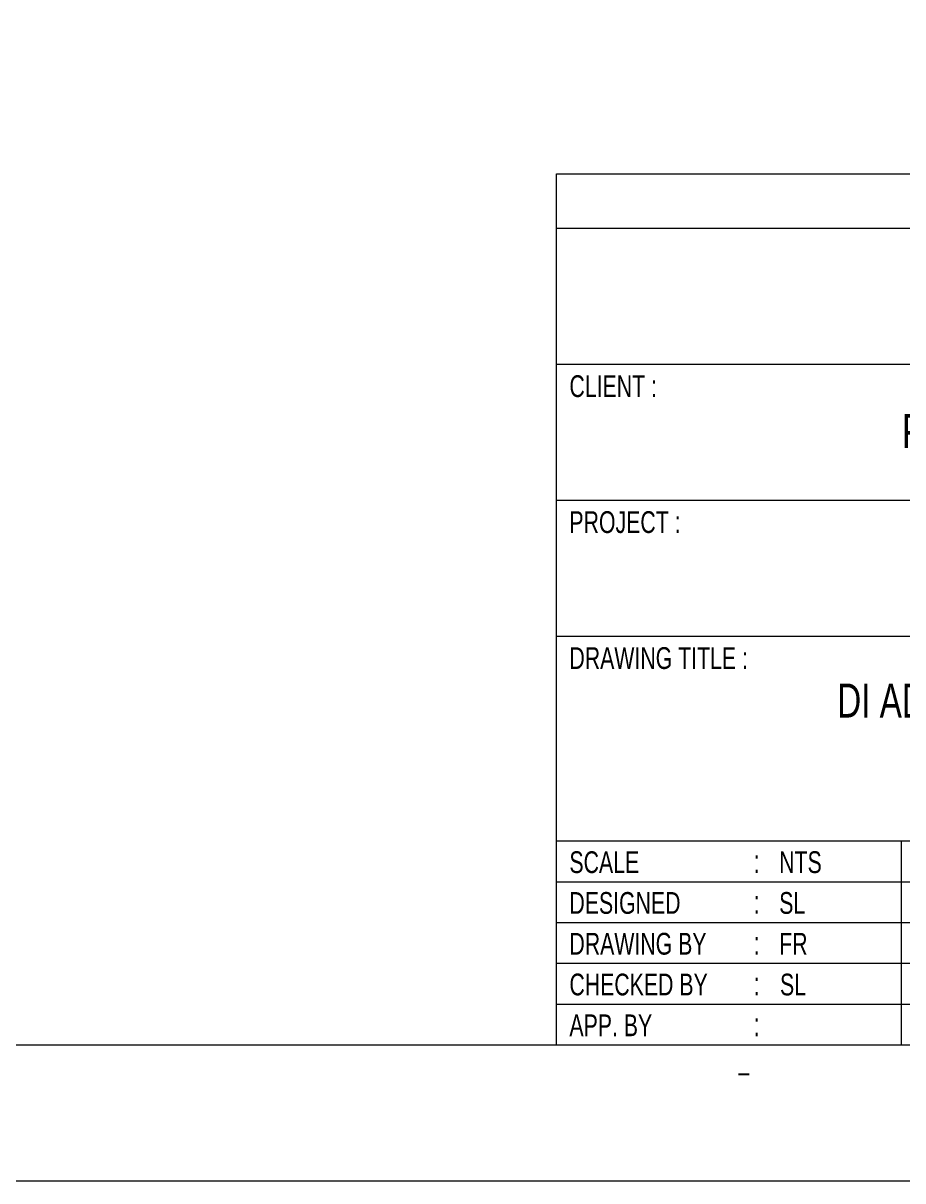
# Model space of a CAD drawing. Header units: centimetres. Extents: x 61 to 574780, y 25 to 618721.
# Drawn here: x 241879 to 263425, y 311873 to 340237 of the extents above; entities that cross this region are included whole.
import ezdxf
from ezdxf.enums import TextEntityAlignment as Align

# ---------------------------------------------------------------- set-up
doc = ezdxf.new("R2010")
doc.units = ezdxf.units.CM
doc.header["$LTSCALE"] = 25.4
doc.linetypes.add('CENTER', pattern=[2, 1.25, -0.25, 0.25, -0.25])
for name, color, linetype in [('1', 7, 'Continuous'), ('Etiket-Line-L', 7, 'Continuous'), ('EtIket-Line-S', 2, 'Continuous'), ('Etiket-Text-List0', 2, 'Continuous'), ('Etiket-Text-List1', 3, 'Continuous'), ('Etiket-Text-List2', 1, 'Continuous')]:
    doc.layers.add(name, color=color, linetype=linetype)
for name, color, linetype, lineweight in [('Center_line', 2, 'CENTER', 5), ('Etiket', 7, 'Continuous', 5), ('Object', 4, 'Continuous', 25)]:
    doc.layers.add(name, color=color, linetype=linetype, lineweight=lineweight)
doc.styles.add('DIM', font='romans', dxfattribs={"height": 6.096})
doc.styles.get("Standard").update_dxf_attribs({"font": 'Arial.ttf', "height": 25.4})

# ---------------------------------------------------------------- blocks, each defined once
blk = doc.blocks.new('x5 Out Line')
at = {"lineweight": 15}
blk.add_lwpolyline([(395.797, 9.654), (395.797, 277.058), (9.654, 277.058), (9.654, 9.654)], close=True, dxfattribs=at)
at = {"layer": 'EtIket-Line-S', "lineweight": 9, "ltscale": 0.5}
blk.add_lwpolyline([(0, 0), (405.451, 0), (405.451, 286.712), (0, 286.712)], close=True, dxfattribs=at)
blk = doc.blocks.new('A$C6CDB76E5')
at = {"lineweight": 15}
for p, q in [((-196.16, 0), (-196.16, 157.09)), ((-196.16, 157.09), (0, 157.09)), ((0, 0), (0, 157.09)), ((-196.16, 147.28), (0, 147.28)), ((-196.16, 122.76), (0, 122.76)), ((-196.16, 98.24), (0, 98.24)), ((-196.16, 73.72), (0, 73.72)), ((-196.16, 36.78), (0, 36.78)), ((-133.95, 0), (-133.95, 36.78)), ((-105.95, 0), (-105.95, 36.78)), ((-18.07, 0), (-18.07, 36.78)), ((-196.16, 29.42), (0, 29.42)), ((-196.16, 22.07), (-105.95, 22.07)), ((-196.16, 14.71), (-105.95, 14.71)), ((-18.07, 14.71), (0, 14.71)), ((-196.16, 7.36), (-105.95, 7.36))]:
    blk.add_line(p, q, dxfattribs=at)
at = {"layer": 'Center_line', "lineweight": 13}
for p, q in [((-14.12, 13.55), (-14.12, 7.96)), ((-16.91, 10.75), (-11.32, 10.75)), ((-10.31, 10.75), (-1.16, 10.75))]:
    blk.add_line(p, q, dxfattribs=at)
at = {"layer": 'Etiket-Line-L', "lineweight": 15}
for p, q in [((0, 0), (0, 122.6)), ((-196.16, 0), (0, 0))]:
    blk.add_line(p, q, dxfattribs=at)
blk.add_lwpolyline([(-9.04, 26.42), (-4.01, 17.71), (-14.06, 17.71)], close=True, dxfattribs=at)
at = {"layer": 'Object', "lineweight": 15}
blk.add_lwpolyline([(-9.55, 9.48), (-1.93, 8.72), (-1.93, 12.79), (-9.55, 12.02)], close=True, dxfattribs=at)
for radius in [2.03, 1.27]:
    blk.add_circle((-14.12, 10.75), radius, dxfattribs=at)
at = {"layer": '1', "color": 3, "lineweight": 9, "width": 0.7}
blk.add_text('ISO-A', height=3.912, dxfattribs=at).set_placement((-15.38, 2.04))
at = {"layer": 'Etiket-Text-List0', "lineweight": 13, "width": 0.7}
for s, height, p in [('CLIENT :', 3.923, (-193.82, 116.84)), ('PROJECT :', 3.923, (-193.82, 92.32)), ('DRAWING TITLE :', 3.9232, (-193.82, 67.8)), ('SCALE', 3.923, (-193.82, 30.99)), (':', 4.17, (-160.63, 30.99)), ('DATE', 3.923, (-125.08, 30.99)), ('DRAWING NO.', 3.9232, (-71.35, 30.99)), ('REV.', 3.923, (-14.42, 30.99)), ('DESIGNED', 3.923, (-193.82, 23.64)), (':', 4.17, (-160.63, 23.64)), ('DRAWING BY', 3.923, (-193.82, 16.28)), (':', 4.17, (-160.63, 16.28)), ('CHECKED BY ', 3.9232, (-193.82, 8.93)), (':', 4.17, (-160.63, 8.93)), ('APP. BY ', 3.923, (-193.82, 1.57)), (':', 4.17, (-160.63, 1.57))]:
    blk.add_text(s, height=height, dxfattribs=at).set_placement(p)
at = {"layer": 'Etiket-Text-List1', "lineweight": 9, "width": 0.7}
for tag, p in [('1:XXXX', (-155.99, 30.99)), ('EN', (-155.99, 23.64)), ('DD/MM/YY', (-131.28, 23.64)), ('1', (-10.35, 19.1)), ('EN', (-155.99, 16.28)), ('DD/MM/YY', (-131.28, 16.28)), ('EN', (-155.85, 8.92)), ('DD/MM/YY', (-131.28, 8.92)), ('EN', (-155.7, 1.57)), ('DD/MM/YY', (-131.28, 1.57))]:
    blk.add_attdef(tag, p, '', height=3.92, dxfattribs=at)
at = {"layer": 'Etiket-Text-List2', "lineweight": 13, "width": 0.7}
for tag, height, p in [('FOR FABRICATION', 4.9, (-94.56, 150.09)), ('CLIENT_NAME', 6.13, (-94.08, 107.67)), ('PROJECT_1', 4.9, (-94.08, 87.49)), ('PROJECT_2', 4.9, (-94.08, 79.17)), ('DRAWING_TITLE1', 6.13, (-94.08, 59.03)), ('DRAWING_TITLE2', 6.13, (-94.08, 49.9)), ('DRAWING_TITLE3', 6.13, (-94.08, 40.1)), ('LDP-X-XXX-AR-01', 6.13, (-62.01, 12.67))]:
    blk.add_attdef(tag, text='', height=height, dxfattribs=at).set_placement(p, align=Align.CENTER)

msp = doc.modelspace()

# ---------------------------------------------------------------- linework, layer by layer
at = {"lineweight": 0}
msp.add_line((254941, 336545), (281589, 336545), dxfattribs=at)
msp.add_line((254941, 336545), (281589, 336545), dxfattribs=at)
msp.add_line((254941, 336545), (281589, 336545), dxfattribs=at)

# ---------------------------------------------------------------- block references
at = {"layer": 'Etiket', "lineweight": 0}
ref = msp.add_blockref('A$C6CDB76E5', (281589, 315204), dxfattribs=dict(at, xscale=135.84948260625, yscale=135.84948260625, zscale=135.84948260625))
ref.add_attrib('FOR FABRICATION', 'FOR PROPOSAL ONLY', dxfattribs={"layer": 'Etiket-Text-List2', "lineweight": 13, "height": 666.21, "width": 0.7}).set_placement((268743, 335593), align=Align.CENTER)
ref.add_attrib('CLIENT_NAME', 'PT. CIPTA MORTAR UTAMA', dxfattribs={"layer": 'Etiket-Text-List2', "lineweight": 13, "height": 832.76, "width": 0.7}).set_placement((268766, 329831), align=Align.CENTER)
ref.add_attrib('PROJECT_1', 'GRESIK MORTAR PLANT', dxfattribs={"layer": 'Etiket-Text-List2', "lineweight": 13, "height": 862.64, "width": 0.7}).set_placement((268808, 327090), align=Align.CENTER)
ref.add_attrib('DRAWING_TITLE1', 'DI ADDRES NON SANDED GROUP 1', dxfattribs={"layer": 'Etiket-Text-List2', "lineweight": 13, "height": 832.76, "width": 0.7}).set_placement((268808, 323224), align=Align.CENTER)
ref.add_attrib('1:XXXX', 'NTS', (260397, 319414), dxfattribs={"layer": 'Etiket-Text-List1', "lineweight": 13, "height": 533, "width": 0.7})
ref.add_attrib('EN', 'SL', (260397, 318415), dxfattribs={"layer": 'Etiket-Text-List1', "lineweight": 13, "height": 533, "width": 0.7})
ref.add_attrib('EN', 'FR', (260397, 317416), dxfattribs={"layer": 'Etiket-Text-List1', "lineweight": 13, "height": 533, "width": 0.7})
ref.add_attrib('DD/MM/YY', '01/11/24', (263668, 317416), dxfattribs={"layer": 'Etiket-Text-List1', "lineweight": 13, "height": 533, "width": 0.7})
ref.add_attrib('EN', 'SL', (260417, 316416), dxfattribs={"layer": 'Etiket-Text-List1', "lineweight": 13, "height": 533, "width": 0.7})
ref.add_attrib('LDP-X-XXX-AR-01', 'WAM-CMU-DWG-002', dxfattribs={"layer": 'Etiket-Text-List2', "lineweight": 15, "height": 832.76, "width": 0.7}).set_placement((273165, 316925), align=Align.CENTER)
ref.add_attrib('1', '0', (280189, 317792), dxfattribs={"layer": 'Etiket-Text-List1', "lineweight": 13, "height": 533, "width": 0.7})
at = {"layer": 'Etiket-Line-L', "lineweight": 0}
ref = msp.add_blockref('x5 Out Line', (145016, 311873), dxfattribs=dict(at, xscale=345.057685819875, yscale=345.057685819875, zscale=345.057685819875))
ref.add_attrib('FILE_NAME', '-', (259345, 314279), dxfattribs={"layer": 'Etiket-Text-List1', "lineweight": 13, "height": 483, "style": 'DIM', "width": 0.7})

doc.saveas('drawing.dxf')
